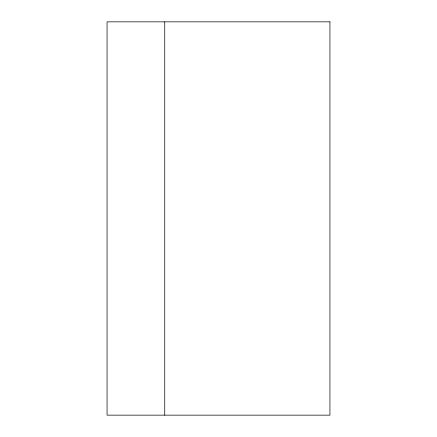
<?xml version="1.0" encoding="UTF-8"?>
<svg xmlns="http://www.w3.org/2000/svg" width="437" height="437" viewBox="0 0 437 437"><rect width="100%" height="100%" fill="white"/><g stroke="black" fill="none" stroke-linecap="round" stroke-linejoin="round"><path stroke-width="0.66" d="M164.749 21.85L164.749 415.15M329.935 21.85L107.065 21.85L107.065 415.15L329.935 415.15L329.935 21.85"/></g></svg>
